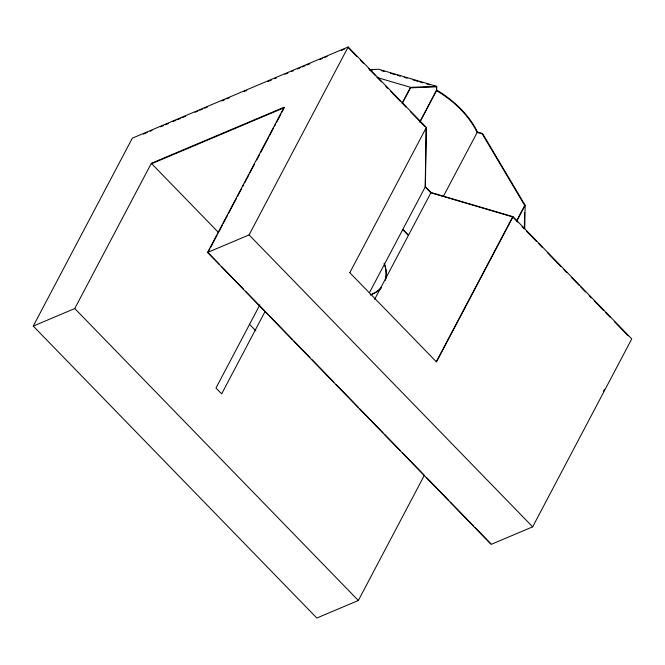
<?xml version="1.0" encoding="UTF-8"?>
<svg xmlns="http://www.w3.org/2000/svg" width="665" height="665" viewBox="0 0 665 665"><rect width="100%" height="100%" fill="white"/><g stroke="black" fill="none" stroke-linecap="round" stroke-linejoin="round"><path stroke-width="1" d="M426.174 127.863L425.184 186.956L430.837 192.784L512.657 216.89L436.282 361.752M369.507 292.558L425.359 186.707L426.348 127.464L348.161 46.974L132.335 138.162L33.25 326.091L316.839 618.026L358.344 600.487L424.253 475.492M420.039 121.728L436.464 90.573L436.531 86.849L410.413 87.83L402.375 103.075M419.723 122.235L436.672 90.083L436.73 86.35L378.734 69.26L369.674 69.601M524.344 227.92L524.602 212.634M524.743 228.793L525.142 205.294L482.566 133.532L477.395 132.011A81.504 51.405 27.8 0 0 436.672 90.083M33.25 326.091L74.754 308.552L151.321 163.332L284.138 107.223L207.571 252.442L491.161 544.377L532.665 526.838L631.75 338.909L513.048 216.715L431.028 192.542L425.359 186.707M209.866 248.86L207.929 252.525L219.508 264.446M210.83 247.023L217.114 235.111M218.078 233.274L222.434 225.019M223.398 223.191L227.746 214.936M228.718 213.099L236.449 198.436M237.413 196.599L241.769 188.345M242.733 186.516L243.698 184.679M244.67 182.85L249.018 174.596M249.982 172.759L254.338 164.513M256.748 159.924L259.649 154.421M260.622 152.593L268.352 137.921M269.317 136.084L273.672 127.838M274.637 126.001L275.601 124.172M276.574 122.335L280.921 114.081M281.885 112.252L284.304 107.664L151.495 163.773M207.571 252.442L249.076 234.903L348.161 46.974M259.89 304.753L215.975 388.036L221.653 393.88L265.077 311.503M402.017 103.524L410.554 87.339L436.73 86.35M349.798 272.725L426.348 127.464M374.678 299.3L431.028 192.542M443.281 196.532L477.395 132.011M513.048 216.715L436.481 361.935L349.782 272.683M516.68 220.747L524.718 205.502L482.25 133.914L477.096 132.393A81.305 51.28 27.8 0 0 436.464 90.573M516.605 221.478L525.142 205.294M603.454 391.17L604.418 389.333M143.399 134.081L147.231 132.46M150.099 131.246L152.011 130.44M160.622 126.799L163.499 125.594M165.41 124.779L168.278 123.565M173.066 121.545L175.934 120.332M177.846 119.525L180.722 118.312M182.634 117.506L185.502 116.292M195.069 112.252L197.946 111.038M199.857 110.224L202.725 109.018M204.645 108.204L207.513 106.99M221.869 100.93L224.737 99.717M226.649 98.91L229.516 97.697M243.872 91.629L246.74 90.415M267.796 81.529L271.619 79.908M274.495 78.694L276.407 77.888M285.019 74.247L287.887 73.034M291.719 71.421L293.631 70.606M297.454 68.994L300.331 67.78M302.243 66.974L305.11 65.76M307.031 64.954L309.898 63.74M319.466 59.692L322.334 58.478M324.254 57.672L327.122 56.459M341.478 50.399L344.345 49.185M369.632 70.133L372.649 70.025M381.619 70.665L384.561 71.529M390.446 73.266L395.343 74.704M397.304 75.286L400.247 76.151M404.17 77.306L407.113 78.179M412.998 79.908L417.903 81.354M419.856 81.936L422.799 82.801M426.722 83.956L429.665 84.821M377.13 77.489L410.554 87.339M348.169 47.564L356.839 56.492M360.447 60.207L363.339 63.175M368.393 68.387L375.617 75.818M377.063 77.306L381.394 81.762M385.725 86.226L387.894 88.453M390.779 91.429L400.172 101.097M402.342 103.324L405.949 107.04M410.28 111.504L424.727 126.375M513.38 217.638L517.711 222.093M522.042 226.557L524.211 228.785M526.372 231.013L536.48 241.42M538.65 243.648L542.258 247.363M547.312 252.567L561.036 266.69M563.92 269.666L566.813 272.642M571.867 277.837L579.082 285.277M580.528 286.756L585.582 291.96M589.19 295.676L591.36 297.912M594.244 300.879L603.629 310.547M605.798 312.774L610.129 317.238M614.46 321.694L628.184 335.817M402.84 229.417L408.51 235.26M402.716 229.566L408.377 235.385M249.076 234.903L532.665 526.838M151.321 163.332L218.635 232.625M221.678 266.682L243.382 289.026M245.551 291.262L267.978 314.346M269.425 315.833L292.583 339.674M294.03 341.162L309.948 357.546M312.118 359.782L333.822 382.126M335.991 384.362L358.418 407.446M359.865 408.942L383.023 432.774M384.47 434.262L400.388 450.646M402.558 452.882L424.262 475.226M426.431 477.462L448.858 500.554M450.305 502.042L473.463 525.874M474.91 527.362L490.828 543.754M249.325 324.138L255.842 330.838M74.754 308.552L358.344 600.487M381.436 287.479A50.399 31.787 27.8 0 1 370.405 294.828M384.495 264.096A50.399 31.787 27.8 0 1 385.409 279.982M381.369 287.488A50.274 31.704 27.8 0 1 370.363 294.811M384.096 263.274A50.274 31.704 27.8 0 1 385.334 280.007"/></g></svg>
